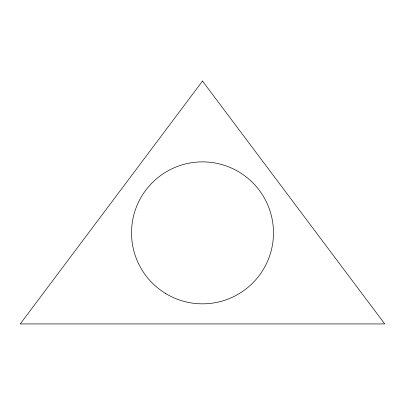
<?xml version="1.0" encoding="UTF-8"?>
<svg xmlns="http://www.w3.org/2000/svg" width="405" height="405" viewBox="0 0 405 405"><rect width="100%" height="100%" fill="white"/><g stroke="black" fill="none" stroke-linecap="round" stroke-linejoin="round"><path stroke-width="0.61" d="M202.5 81.066L20.25 323.934L384.75 323.934L202.5 81.066M165.721 293.569A70.981 70.981 0 0 0 273.466 234.358A70.981 70.981 0 0 0 168.313 170.652A70.981 70.981 0 0 0 165.721 293.569"/></g></svg>
